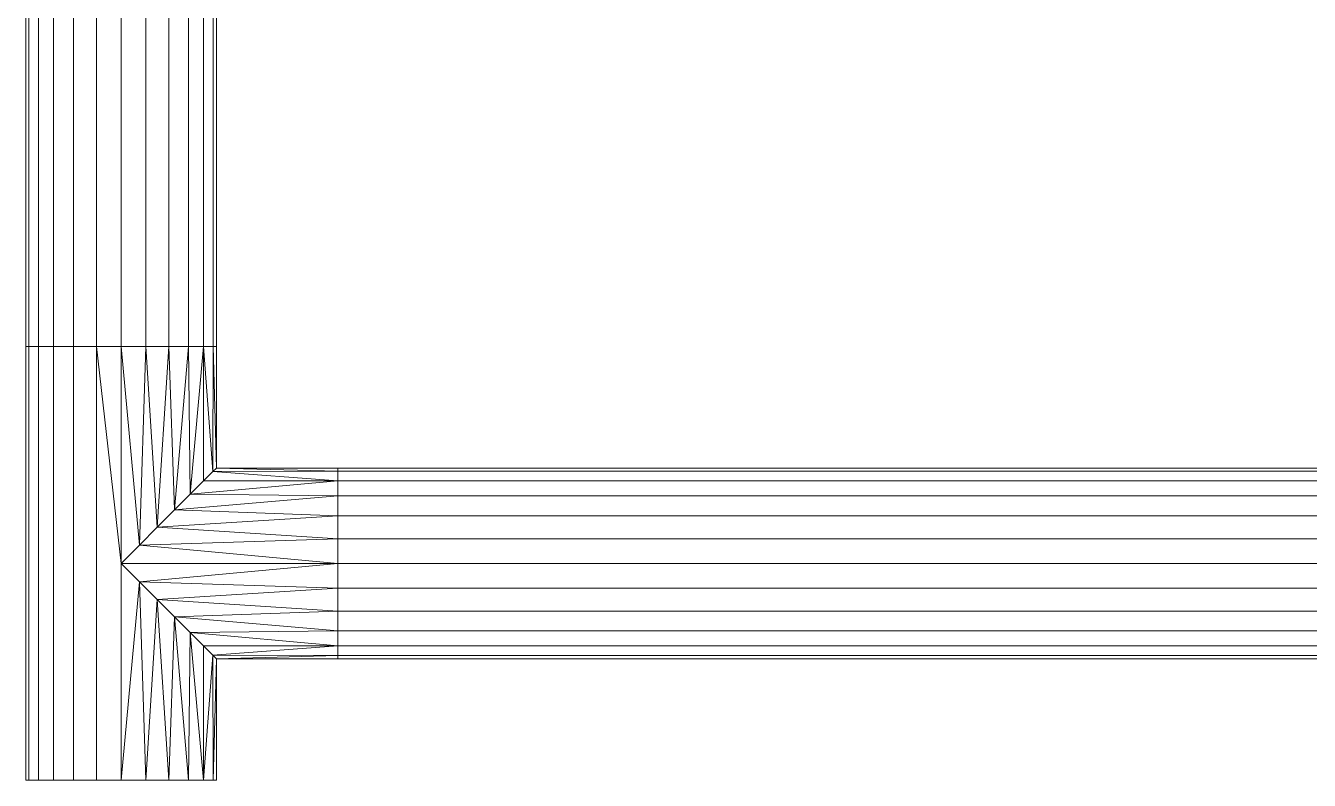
# Model space of a CAD drawing. Header units: inches. Extents: x -3326 to -59, y 8 to 1043.
# Drawn here: x -2900.54 to -2891.68, y 775.89 to 781.09 of the extents above; entities that cross this region are included whole.
import ezdxf

# ---------------------------------------------------------------- set-up
doc = ezdxf.new("R2010")
doc.units = ezdxf.units.IN
doc.header["$MEASUREMENT"] = 0
doc.layers.add('F-SPRN', color=10, linetype='Continuous', lineweight=9)
doc.layers.add('P-PIPE', color=10, linetype='Continuous', lineweight=9)

# ---------------------------------------------------------------- blocks, each defined once
blk = doc.blocks.new('Tee - Welded - Generic - Standard-1086689-05 - Fourth Level')
at = {"layer": 'P-PIPE'}
mesh = blk.add_polyface(dxfattribs=at)
corners = [(-1.4961, -0.6575), (-1.4961, -0.6351, 0.1702), (-1.4961, -0.5694, 0.3287), (-1.4961, -0.4649, 0.4649), (-1.4961, -0.3287, 0.5694), (-1.4961, -0.1702, 0.6351), (-1.4961, 0, 0.6575), (-1.4961, 0.1702, 0.6351), (-1.4961, 0.3287, 0.5694), (-1.4961, 0.4649, 0.4649), (-1.4961, 0.5694, 0.3287), (-1.4961, 0.6351, 0.1702), (-1.4961, 0.6575), (-1.4961, 0.6351, -0.1702), (-1.4961, 0.5694, -0.3287), (-1.4961, 0.4649, -0.4649), (-1.4961, 0.3287, -0.5694), (-1.4961, 0.1702, -0.6351), (-1.4961, 0, -0.6575), (-1.4961, -0.1702, -0.6351), (-1.4961, -0.3287, -0.5694), (-1.4961, -0.4649, -0.4649), (-1.4961, -0.5694, -0.3287), (-1.4961, -0.6351, -0.1702)]
mesh.append_faces([[corners[k] for k in face] for face in [(20, 17, 18, 19)]], dxfattribs={"vtx0": -1})
mesh.append_faces([[corners[k] for k in face] for face in [(23, 17, 20), (11, 23, 8, 10)]], dxfattribs={"vtx0": -1, "vtx1": -1, "vtx2": -1})
mesh.append_faces([[corners[k] for k in face] for face in [(17, 23, 11, 14)]], dxfattribs={"vtx0": -1, "vtx1": -1, "vtx2": -1, "vtx3": -1})
mesh.append_faces([[corners[k] for k in face] for face in [(16, 17, 14, 15), (9, 10, 8)]], dxfattribs={"vtx1": -1})
mesh.append_faces([[corners[k] for k in face] for face in [(7, 8, 3, 6)]], dxfattribs={"vtx1": -1, "vtx2": -1})
mesh.append_faces([[corners[k] for k in face] for face in [(23, 0, 3, 8)]], dxfattribs={"vtx1": -1, "vtx2": -1, "vtx3": -1})
mesh.append_faces([[corners[k] for k in face] for face in [(12, 13, 14, 11)]], dxfattribs={"vtx2": -1})
mesh.append_faces([[corners[k] for k in face] for face in [(20, 21, 22, 23), (0, 1, 2, 3), (3, 4, 5, 6)]], dxfattribs={"vtx3": -1})
mesh = blk.add_polyface(dxfattribs=at)
corners = [(-1.4961, 0.6575), (-1.4961, 0.6351, 0.1702), (-1.4961, 0.5694, 0.3287), (-1.4961, 0.4649, 0.4649), (-1.4961, 0.3287, 0.5694), (-1.4961, 0.1702, 0.6351), (-1.4961, 0, 0.6575), (-1.4961, -0.1702, 0.6351), (-1.4961, -0.3287, 0.5694), (-1.4961, -0.4649, 0.4649), (-1.4961, -0.5694, 0.3287), (-1.4961, -0.6351, 0.1702), (-1.4961, -0.6575), (-0.6575, -0.6575), (-0.6336, -0.6336, 0.1755), (-0.5691, -0.5691, 0.3293), (-0.4771, -0.4771, 0.4524), (-0.3685, -0.3685, 0.5445), (-0.2501, -0.2501, 0.608), (-0.1263, -0.1263, 0.6452), (0, 0, 0.6575), (0.1263, -0.1263, 0.6452), (0.2501, -0.2501, 0.608), (0.3685, -0.3685, 0.5445), (0.4771, -0.4771, 0.4524), (0.5691, -0.5691, 0.3293), (0.6336, -0.6336, 0.1755), (0.6575, -0.6575), (1.4961, -0.6575), (1.4961, -0.6351, 0.1702), (1.4961, -0.5694, 0.3287), (1.4961, -0.4649, 0.4649), (1.4961, -0.3287, 0.5694), (1.4961, -0.1702, 0.6351), (1.4961, 0, 0.6575), (1.4961, 0.1702, 0.6351), (1.4961, 0.3287, 0.5694), (1.4961, 0.4649, 0.4649), (1.4961, 0.5694, 0.3287), (1.4961, 0.6351, 0.1702), (1.4961, 0.6575)]
mesh.append_faces([[corners[k] for k in face] for face in [(13, 11, 12)]], dxfattribs={"vtx0": -1})
mesh.append_faces([[corners[k] for k in face] for face in [(27, 29, 26), (25, 30, 24), (11, 14, 10), (9, 17, 8), (16, 10, 15), (23, 32, 22), (21, 34, 20), (22, 33, 21), (33, 22, 32), (19, 7, 18), (7, 19, 6)]], dxfattribs={"vtx0": -1, "vtx1": -1})
mesh.append_faces([[corners[k] for k in face] for face in [(30, 25, 26), (24, 30, 31), (8, 17, 18), (21, 33, 34), (18, 7, 8), (20, 5, 6)]], dxfattribs={"vtx0": -1, "vtx2": -1})
mesh.append_faces([[corners[k] for k in face] for face in [(20, 34, 35, 5)]], dxfattribs={"vtx0": -1, "vtx2": -1, "vtx3": -1})
mesh.append_faces([[corners[k] for k in face] for face in [(28, 29, 27)]], dxfattribs={"vtx1": -1})
mesh.append_faces([[corners[k] for k in face] for face in [(29, 30, 26), (31, 32, 23), (23, 24, 31), (13, 14, 11), (14, 15, 10), (16, 17, 9), (9, 10, 16), (19, 20, 6)]], dxfattribs={"vtx1": -1, "vtx2": -1})
mesh.append_faces([[corners[k] for k in face] for face in [(38, 39, 1, 2), (36, 37, 3, 4), (37, 38, 2, 3), (35, 36, 4, 5)]], dxfattribs={"vtx1": -1, "vtx3": -1})
mesh.append_faces([[corners[k] for k in face] for face in [(39, 40, 0, 1)]], dxfattribs={"vtx3": -1})
mesh = blk.add_polyface(dxfattribs=at)
corners = [(-1.4961, -0.6575), (-1.4961, -0.6351, -0.1702), (-1.4961, -0.5694, -0.3287), (-1.4961, -0.4649, -0.4649), (-1.4961, -0.3287, -0.5694), (-1.4961, -0.1702, -0.6351), (-1.4961, 0, -0.6575), (-1.4961, 0.1702, -0.6351), (-1.4961, 0.3287, -0.5694), (-1.4961, 0.4649, -0.4649), (-1.4961, 0.5694, -0.3287), (-1.4961, 0.6351, -0.1702), (-1.4961, 0.6575), (1.4961, 0.6575), (1.4961, 0.6351, -0.1702), (1.4961, 0.5694, -0.3287), (1.4961, 0.4649, -0.4649), (1.4961, 0.3287, -0.5694), (1.4961, 0.1702, -0.6351), (1.4961, 0, -0.6575), (1.4961, -0.1702, -0.6351), (1.4961, -0.3287, -0.5694), (1.4961, -0.4649, -0.4649), (1.4961, -0.5694, -0.3287), (1.4961, -0.6351, -0.1702), (1.4961, -0.6575), (0.6575, -0.6575), (0.6336, -0.6336, -0.1755), (0.5691, -0.5691, -0.3293), (0.4771, -0.4771, -0.4524), (0.3685, -0.3685, -0.5445), (0.2501, -0.2501, -0.608), (0.1263, -0.1263, -0.6452), (0, 0, -0.6575), (-0.1263, -0.1263, -0.6452), (-0.2501, -0.2501, -0.608), (-0.3685, -0.3685, -0.5445), (-0.4771, -0.4771, -0.4524), (-0.5691, -0.5691, -0.3293), (-0.6336, -0.6336, -0.1755), (-0.6575, -0.6575)]
mesh.append_faces([[corners[k] for k in face] for face in [(1, 40, 0)]], dxfattribs={"vtx0": -1})
mesh.append_faces([[corners[k] for k in face] for face in [(33, 19, 32), (6, 34, 5), (32, 20, 31), (24, 27, 23), (27, 24, 26), (36, 4, 35), (3, 37, 2), (38, 2, 37), (21, 31, 20)]], dxfattribs={"vtx0": -1, "vtx1": -1})
mesh.append_faces([[corners[k] for k in face] for face in [(35, 4, 5), (6, 33, 34), (23, 28, 29), (29, 22, 23), (21, 30, 31), (23, 27, 28), (36, 3, 4), (3, 36, 37), (39, 1, 2)]], dxfattribs={"vtx0": -1, "vtx2": -1})
mesh.append_faces([[corners[k] for k in face] for face in [(13, 14, 11, 12)]], dxfattribs={"vtx1": -1})
mesh.append_faces([[corners[k] for k in face] for face in [(19, 20, 32), (34, 35, 5), (6, 7, 33), (21, 22, 30), (29, 30, 22), (39, 40, 1), (38, 39, 2)]], dxfattribs={"vtx1": -1, "vtx2": -1})
mesh.append_faces([[corners[k] for k in face] for face in [(18, 19, 33, 7)]], dxfattribs={"vtx1": -1, "vtx2": -1, "vtx3": -1})
mesh.append_faces([[corners[k] for k in face] for face in [(15, 16, 9, 10), (14, 15, 10, 11), (16, 17, 8, 9), (17, 18, 7, 8)]], dxfattribs={"vtx1": -1, "vtx3": -1})
mesh.append_faces([[corners[k] for k in face] for face in [(24, 25, 26)]], dxfattribs={"vtx2": -1})
mesh = blk.add_polyface(dxfattribs=at)
corners = [(1.4961, -0.6575), (1.4961, -0.6351, -0.1702), (1.4961, -0.5694, -0.3287), (1.4961, -0.4649, -0.4649), (1.4961, -0.3287, -0.5694), (1.4961, -0.1702, -0.6351), (1.4961, 0, -0.6575), (1.4961, 0.1702, -0.6351), (1.4961, 0.3287, -0.5694), (1.4961, 0.4649, -0.4649), (1.4961, 0.5694, -0.3287), (1.4961, 0.6351, -0.1702), (1.4961, 0.6575), (1.4961, 0.6351, 0.1702), (1.4961, 0.5694, 0.3287), (1.4961, 0.4649, 0.4649), (1.4961, 0.3287, 0.5694), (1.4961, 0.1702, 0.6351), (1.4961, 0, 0.6575), (1.4961, -0.1702, 0.6351), (1.4961, -0.3287, 0.5694), (1.4961, -0.4649, 0.4649), (1.4961, -0.5694, 0.3287), (1.4961, -0.6351, 0.1702)]
mesh.append_faces([[corners[k] for k in face] for face in [(7, 5, 6), (10, 8, 9), (4, 2, 3), (16, 14, 15), (23, 21, 22)]], dxfattribs={"vtx0": -1})
mesh.append_faces([[corners[k] for k in face] for face in [(1, 5, 0)]], dxfattribs={"vtx0": -1, "vtx1": -1})
mesh.append_faces([[corners[k] for k in face] for face in [(5, 10, 11, 0), (23, 12, 13, 21)]], dxfattribs={"vtx0": -1, "vtx2": -1, "vtx3": -1})
mesh.append_faces([[corners[k] for k in face] for face in [(21, 16, 17, 18)]], dxfattribs={"vtx0": -1, "vtx3": -1})
mesh.append_faces([[corners[k] for k in face] for face in [(7, 8, 10, 5), (13, 14, 16, 21)]], dxfattribs={"vtx1": -1, "vtx2": -1, "vtx3": -1})
mesh.append_faces([[corners[k] for k in face] for face in [(4, 5, 1, 2), (23, 0, 11, 12)]], dxfattribs={"vtx1": -1, "vtx3": -1})
mesh.append_faces([[corners[k] for k in face] for face in [(19, 20, 21, 18)]], dxfattribs={"vtx2": -1})
mesh = blk.add_polyface(dxfattribs=at)
corners = [(-0.6575, -1.4961), (-0.6351, -1.4961, 0.1702), (-0.5694, -1.4961, 0.3287), (-0.4649, -1.4961, 0.4649), (-0.3287, -1.4961, 0.5694), (-0.1702, -1.4961, 0.6351), (0, -1.4961, 0.6575), (0.1702, -1.4961, 0.6351), (0.3287, -1.4961, 0.5694), (0.4649, -1.4961, 0.4649), (0.5694, -1.4961, 0.3287), (0.6351, -1.4961, 0.1702), (0.6575, -1.4961), (0.6575, -0.6575), (0.6336, -0.6336, 0.1755), (0.5691, -0.5691, 0.3293), (0.4771, -0.4771, 0.4524), (0.3685, -0.3685, 0.5445), (0.2501, -0.2501, 0.608), (0.1263, -0.1263, 0.6452), (0, 0, 0.6575), (-0.1263, -0.1263, 0.6452), (-0.2501, -0.2501, 0.608), (-0.3685, -0.3685, 0.5445), (-0.4771, -0.4771, 0.4524), (-0.5691, -0.5691, 0.3293), (-0.6336, -0.6336, 0.1755), (-0.6575, -0.6575)]
mesh.append_faces([[corners[k] for k in face] for face in [(13, 11, 12)]], dxfattribs={"vtx0": -1})
mesh.append_faces([[corners[k] for k in face] for face in [(22, 5, 21), (24, 3, 23), (8, 18, 7), (17, 9, 16)]], dxfattribs={"vtx0": -1, "vtx1": -1})
mesh.append_faces([[corners[k] for k in face] for face in [(24, 2, 3), (26, 1, 2), (22, 4, 5), (6, 20, 21), (21, 5, 6), (19, 6, 7), (16, 9, 10), (17, 8, 9), (6, 19, 20)]], dxfattribs={"vtx0": -1, "vtx2": -1})
mesh.append_faces([[corners[k] for k in face] for face in [(26, 27, 1), (3, 4, 23), (25, 26, 2), (24, 25, 2), (22, 23, 4), (10, 11, 14), (18, 19, 7), (17, 18, 8), (13, 14, 11), (15, 16, 10), (14, 15, 10)]], dxfattribs={"vtx1": -1, "vtx2": -1})
mesh.append_faces([[corners[k] for k in face] for face in [(27, 0, 1)]], dxfattribs={"vtx2": -1})
mesh = blk.add_polyface(dxfattribs=at)
corners = [(0.6575, -1.4961), (0.6351, -1.4961, -0.1702), (0.5694, -1.4961, -0.3287), (0.4649, -1.4961, -0.4649), (0.3287, -1.4961, -0.5694), (0.1702, -1.4961, -0.6351), (0, -1.4961, -0.6575), (-0.1702, -1.4961, -0.6351), (-0.3287, -1.4961, -0.5694), (-0.4649, -1.4961, -0.4649), (-0.5694, -1.4961, -0.3287), (-0.6351, -1.4961, -0.1702), (-0.6575, -1.4961), (-0.6575, -0.6575), (-0.6336, -0.6336, -0.1755), (-0.5691, -0.5691, -0.3293), (-0.4771, -0.4771, -0.4524), (-0.3685, -0.3685, -0.5445), (-0.2501, -0.2501, -0.608), (-0.1263, -0.1263, -0.6452), (0, 0, -0.6575), (0.1263, -0.1263, -0.6452), (0.2501, -0.2501, -0.608), (0.3685, -0.3685, -0.5445), (0.4771, -0.4771, -0.4524), (0.5691, -0.5691, -0.3293), (0.6336, -0.6336, -0.1755), (0.6575, -0.6575)]
mesh.append_faces([[corners[k] for k in face] for face in [(13, 11, 12)]], dxfattribs={"vtx0": -1})
mesh.append_faces([[corners[k] for k in face] for face in [(22, 5, 21), (24, 3, 23), (8, 18, 7), (17, 9, 16)]], dxfattribs={"vtx0": -1, "vtx1": -1})
mesh.append_faces([[corners[k] for k in face] for face in [(24, 2, 3), (26, 1, 2), (22, 4, 5), (6, 20, 21), (21, 5, 6), (19, 6, 7), (16, 9, 10), (17, 8, 9), (6, 19, 20)]], dxfattribs={"vtx0": -1, "vtx2": -1})
mesh.append_faces([[corners[k] for k in face] for face in [(0, 1, 27)]], dxfattribs={"vtx1": -1})
mesh.append_faces([[corners[k] for k in face] for face in [(26, 27, 1), (3, 4, 23), (25, 26, 2), (24, 25, 2), (22, 23, 4), (10, 11, 14), (18, 19, 7), (17, 18, 8), (13, 14, 11), (15, 16, 10), (14, 15, 10)]], dxfattribs={"vtx1": -1, "vtx2": -1})
mesh = blk.add_polyface(dxfattribs=at)
corners = [(-0.6575, -1.4961), (-0.6351, -1.4961, -0.1702), (-0.5694, -1.4961, -0.3287), (-0.4649, -1.4961, -0.4649), (-0.3287, -1.4961, -0.5694), (-0.1702, -1.4961, -0.6351), (0, -1.4961, -0.6575), (0.1702, -1.4961, -0.6351), (0.3287, -1.4961, -0.5694), (0.4649, -1.4961, -0.4649), (0.5694, -1.4961, -0.3287), (0.6351, -1.4961, -0.1702), (0.6575, -1.4961), (0.6351, -1.4961, 0.1702), (0.5694, -1.4961, 0.3287), (0.4649, -1.4961, 0.4649), (0.3287, -1.4961, 0.5694), (0.1702, -1.4961, 0.6351), (0, -1.4961, 0.6575), (-0.1702, -1.4961, 0.6351), (-0.3287, -1.4961, 0.5694), (-0.4649, -1.4961, 0.4649), (-0.5694, -1.4961, 0.3287), (-0.6351, -1.4961, 0.1702)]
mesh.append_faces([[corners[k] for k in face] for face in [(16, 14, 15), (13, 11, 12)]], dxfattribs={"vtx0": -1})
mesh.append_faces([[corners[k] for k in face] for face in [(0, 3, 11, 13)]], dxfattribs={"vtx0": -1, "vtx1": -1, "vtx2": -1, "vtx3": -1})
mesh.append_faces([[corners[k] for k in face] for face in [(16, 0, 13, 14), (21, 0, 16, 17)]], dxfattribs={"vtx0": -1, "vtx1": -1, "vtx3": -1})
mesh.append_faces([[corners[k] for k in face] for face in [(5, 8, 9, 11)]], dxfattribs={"vtx0": -1, "vtx2": -1, "vtx3": -1})
mesh.append_faces([[corners[k] for k in face] for face in [(17, 18, 21)]], dxfattribs={"vtx1": -1, "vtx2": -1})
mesh.append_faces([[corners[k] for k in face] for face in [(6, 7, 8, 5), (9, 10, 11), (22, 23, 0, 21), (19, 20, 21, 18)]], dxfattribs={"vtx2": -1})
mesh.append_faces([[corners[k] for k in face] for face in [(3, 4, 5, 11)]], dxfattribs={"vtx2": -1, "vtx3": -1})
mesh.append_faces([[corners[k] for k in face] for face in [(0, 1, 2, 3)]], dxfattribs={"vtx3": -1})

msp = doc.modelspace()

# ---------------------------------------------------------------- linework, layer by layer
at = {"layer": 'F-SPRN', "color": 1}
for p, q in [((-2899.8799, 778.8811, 971), (-2899.8799, 783.055, 971)), ((-2899.8799, 778.8811, 971), (-2899.8799, 783.055, 971)), ((-2899.8799, 778.8811, 971), (-2899.8799, 775.8889, 971)), ((-2898.3838, 777.385, 971), (-2899.8799, 777.385, 971)), ((-2898.3838, 777.385, 971), (-2864.3631, 777.385, 971)), ((-2898.3838, 777.385, 971), (-2864.3631, 777.385, 971))]:
    msp.add_line(p, q, dxfattribs=at)

# ---------------------------------------------------------------- block references
at = {"layer": 'F-SPRN', "color": 1, "extrusion": (0, 0, -1), "rotation": 270}
msp.add_blockref('Tee - Welded - Generic - Standard-1086689-05 - Fourth Level', (2899.8799, 777.385, -971), dxfattribs=at)

# ---------------------------------------------------------------- meshes
at = {"layer": 'F-SPRN', "color": 1}
mesh = msp.add_polyface(dxfattribs=at)
corners = [(-2900.5375, 778.881, 971), (-2900.515, 778.881, 971.1702), (-2900.4492, 778.881, 971.3287), (-2900.3448, 778.881, 971.465), (-2900.2086, 778.881, 971.5694), (-2900.05, 778.881, 971.6351), (-2899.8799, 778.881, 971.6575), (-2899.8799, 783.055, 971.6575), (-2900.05, 783.055, 971.6351), (-2900.2086, 783.055, 971.5694), (-2900.3448, 783.055, 971.465), (-2900.4492, 783.055, 971.3287), (-2900.515, 783.055, 971.1702), (-2900.5375, 783.055, 971)]
mesh.append_faces([[corners[k] for k in face] for face in [(7, 8, 5, 6)]], dxfattribs={"vtx1": -1, "color": 1})
mesh.append_faces([[corners[k] for k in face] for face in [(8, 9, 4, 5), (3, 4, 9, 10), (11, 12, 1, 2), (2, 3, 10, 11)]], dxfattribs={"vtx1": -1, "vtx3": -1, "color": 1})
mesh.append_faces([[corners[k] for k in face] for face in [(12, 13, 0, 1)]], dxfattribs={"vtx3": -1, "color": 1})
mesh = msp.add_polyface(dxfattribs=at)
corners = [(-2899.8799, 778.881, 970.3425), (-2900.05, 778.881, 970.3649), (-2900.2086, 778.881, 970.4306), (-2900.3448, 778.881, 970.5351), (-2900.4492, 778.881, 970.6713), (-2900.515, 778.881, 970.8299), (-2900.5375, 778.881, 971), (-2900.5375, 783.055, 971), (-2900.515, 783.055, 970.8299), (-2900.4492, 783.055, 970.6713), (-2900.3448, 783.055, 970.5351), (-2900.2086, 783.055, 970.4306), (-2900.05, 783.055, 970.3649), (-2899.8799, 783.055, 970.3425)]
mesh.append_faces([[corners[k] for k in face] for face in [(7, 8, 5, 6)]], dxfattribs={"vtx1": -1, "color": 1})
mesh.append_faces([[corners[k] for k in face] for face in [(8, 9, 4, 5), (3, 4, 9, 10), (11, 12, 1, 2), (2, 3, 10, 11)]], dxfattribs={"vtx1": -1, "vtx3": -1, "color": 1})
mesh.append_faces([[corners[k] for k in face] for face in [(12, 13, 0, 1)]], dxfattribs={"vtx3": -1, "color": 1})
mesh = msp.add_polyface(dxfattribs=at)
corners = [(-2899.8799, 778.881, 971.6575), (-2899.7097, 778.881, 971.6351), (-2899.5511, 778.881, 971.5694), (-2899.415, 778.881, 971.465), (-2899.3105, 778.881, 971.3287), (-2899.2448, 778.881, 971.1702), (-2899.2224, 778.881, 971), (-2899.2224, 783.055, 971), (-2899.2448, 783.055, 971.1702), (-2899.3105, 783.055, 971.3287), (-2899.415, 783.055, 971.465), (-2899.5511, 783.055, 971.5694), (-2899.7097, 783.055, 971.6351), (-2899.8799, 783.055, 971.6575)]
mesh.append_faces([[corners[k] for k in face] for face in [(7, 8, 5, 6)]], dxfattribs={"vtx1": -1, "color": 1})
mesh.append_faces([[corners[k] for k in face] for face in [(8, 9, 4, 5), (3, 4, 9, 10), (11, 12, 1, 2), (2, 3, 10, 11)]], dxfattribs={"vtx1": -1, "vtx3": -1, "color": 1})
mesh.append_faces([[corners[k] for k in face] for face in [(12, 13, 0, 1)]], dxfattribs={"vtx3": -1, "color": 1})
mesh = msp.add_polyface(dxfattribs=at)
corners = [(-2899.2224, 778.881, 971), (-2899.2448, 778.881, 970.8299), (-2899.3105, 778.881, 970.6713), (-2899.415, 778.881, 970.5351), (-2899.5511, 778.881, 970.4306), (-2899.7097, 778.881, 970.3649), (-2899.8799, 778.881, 970.3425), (-2899.8799, 783.055, 970.3425), (-2899.7097, 783.055, 970.3649), (-2899.5511, 783.055, 970.4306), (-2899.415, 783.055, 970.5351), (-2899.3105, 783.055, 970.6713), (-2899.2448, 783.055, 970.8299), (-2899.2224, 783.055, 971)]
mesh.append_faces([[corners[k] for k in face] for face in [(7, 8, 5, 6)]], dxfattribs={"vtx1": -1, "color": 1})
mesh.append_faces([[corners[k] for k in face] for face in [(8, 9, 4, 5), (3, 4, 9, 10), (11, 12, 1, 2), (2, 3, 10, 11)]], dxfattribs={"vtx1": -1, "vtx3": -1, "color": 1})
mesh.append_faces([[corners[k] for k in face] for face in [(12, 13, 0, 1)]], dxfattribs={"vtx3": -1, "color": 1})
mesh = msp.add_polyface(dxfattribs=at)
corners = [(-2899.2224, 778.881, 971), (-2899.2448, 778.881, 971.1702), (-2899.3105, 778.881, 971.3287), (-2899.415, 778.881, 971.465), (-2899.5511, 778.881, 971.5694), (-2899.7097, 778.881, 971.6351), (-2899.8799, 778.881, 971.6575), (-2900.05, 778.881, 971.6351), (-2900.2086, 778.881, 971.5694), (-2900.3448, 778.881, 971.465), (-2900.4492, 778.881, 971.3287), (-2900.515, 778.881, 971.1702), (-2900.5375, 778.881, 971), (-2900.515, 778.881, 970.8299), (-2900.4492, 778.881, 970.6713), (-2900.3448, 778.881, 970.5351), (-2900.2086, 778.881, 970.4306), (-2900.05, 778.881, 970.3649), (-2899.8799, 778.881, 970.3425), (-2899.7097, 778.881, 970.3649), (-2899.5511, 778.881, 970.4306), (-2899.415, 778.881, 970.5351), (-2899.3105, 778.881, 970.6713), (-2899.2448, 778.881, 970.8299)]
mesh.append_faces([[corners[k] for k in face] for face in [(15, 23, 13, 14), (13, 23, 11, 12)]], dxfattribs={"vtx0": -1, "vtx1": -1, "color": 1})
mesh.append_faces([[corners[k] for k in face] for face in [(3, 7, 11, 1)]], dxfattribs={"vtx0": -1, "vtx1": -1, "vtx2": -1, "vtx3": -1, "color": 1})
mesh.append_faces([[corners[k] for k in face] for face in [(8, 9, 7), (6, 7, 5), (2, 3, 1)]], dxfattribs={"vtx1": -1, "color": 1})
mesh.append_faces([[corners[k] for k in face] for face in [(17, 18, 19)]], dxfattribs={"vtx2": -1, "color": 1})
mesh.append_faces([[corners[k] for k in face] for face in [(15, 16, 17, 21), (19, 20, 21, 17), (21, 22, 23, 15), (9, 10, 11, 7), (23, 0, 1, 11), (3, 4, 5, 7)]], dxfattribs={"vtx2": -1, "vtx3": -1, "color": 1})
mesh = msp.add_polyface(dxfattribs=at)
corners = [(-2898.3838, 776.7275, 971), (-2898.3838, 776.7499, 971.1702), (-2898.3838, 776.8156, 971.3287), (-2898.3838, 776.9201, 971.465), (-2898.3838, 777.0562, 971.5694), (-2898.3838, 777.2148, 971.6351), (-2898.3838, 777.385, 971.6575), (-2898.3838, 777.5552, 971.6351), (-2898.3838, 777.7137, 971.5694), (-2898.3838, 777.8499, 971.465), (-2898.3838, 777.9544, 971.3287), (-2898.3838, 778.0201, 971.1702), (-2898.3838, 778.0425, 971), (-2898.3838, 778.0201, 970.8299), (-2898.3838, 777.9544, 970.6713), (-2898.3838, 777.8499, 970.5351), (-2898.3838, 777.7137, 970.4306), (-2898.3838, 777.5552, 970.3649), (-2898.3838, 777.385, 970.3425), (-2898.3838, 777.2148, 970.3649), (-2898.3838, 777.0562, 970.4306), (-2898.3838, 776.9201, 970.5351), (-2898.3838, 776.8156, 970.6713), (-2898.3838, 776.7499, 970.8299)]
mesh.append_faces([[corners[k] for k in face] for face in [(1, 22, 23, 0), (7, 4, 5, 6)]], dxfattribs={"vtx0": -1, "color": 1})
mesh.append_faces([[corners[k] for k in face] for face in [(4, 10, 16)]], dxfattribs={"vtx0": -1, "vtx1": -1, "vtx2": -1, "color": 1})
mesh.append_faces([[corners[k] for k in face] for face in [(16, 19, 20, 4), (10, 13, 14, 16), (4, 7, 8, 10)]], dxfattribs={"vtx0": -1, "vtx2": -1, "vtx3": -1, "color": 1})
mesh.append_faces([[corners[k] for k in face] for face in [(15, 16, 14), (9, 10, 8)]], dxfattribs={"vtx1": -1, "color": 1})
mesh.append_faces([[corners[k] for k in face] for face in [(1, 2, 22)]], dxfattribs={"vtx1": -1, "vtx2": -1, "color": 1})
mesh.append_faces([[corners[k] for k in face] for face in [(17, 18, 19, 16), (11, 12, 13, 10)]], dxfattribs={"vtx2": -1, "color": 1})
mesh.append_faces([[corners[k] for k in face] for face in [(20, 21, 22, 4), (2, 3, 4, 22)]], dxfattribs={"vtx2": -1, "vtx3": -1, "color": 1})
mesh = msp.add_polyface(dxfattribs=at)
corners = [(-2898.3838, 778.0425, 971), (-2898.3838, 778.0201, 971.1702), (-2898.3838, 777.9544, 971.3287), (-2898.3838, 777.8499, 971.465), (-2898.3838, 777.7137, 971.5694), (-2898.3838, 777.5552, 971.6351), (-2898.3838, 777.385, 971.6575), (-2864.3632, 777.385, 971.6575), (-2864.3632, 777.5552, 971.6351), (-2864.3632, 777.7137, 971.5694), (-2864.3632, 777.8499, 971.465), (-2864.3632, 777.9544, 971.3287), (-2864.3632, 778.0201, 971.1702), (-2864.3632, 778.0425, 971)]
mesh.append_faces([[corners[k] for k in face] for face in [(7, 8, 5, 6)]], dxfattribs={"vtx1": -1, "color": 1})
mesh.append_faces([[corners[k] for k in face] for face in [(8, 9, 4, 5), (3, 4, 9, 10), (11, 12, 1, 2), (2, 3, 10, 11)]], dxfattribs={"vtx1": -1, "vtx3": -1, "color": 1})
mesh.append_faces([[corners[k] for k in face] for face in [(12, 13, 0, 1)]], dxfattribs={"vtx3": -1, "color": 1})
mesh = msp.add_polyface(dxfattribs=at)
corners = [(-2898.3838, 777.385, 970.3425), (-2898.3838, 777.5552, 970.3649), (-2898.3838, 777.7137, 970.4306), (-2898.3838, 777.8499, 970.5351), (-2898.3838, 777.9544, 970.6713), (-2898.3838, 778.0201, 970.8299), (-2898.3838, 778.0425, 971), (-2864.3632, 778.0425, 971), (-2864.3632, 778.0201, 970.8299), (-2864.3632, 777.9544, 970.6713), (-2864.3632, 777.8499, 970.5351), (-2864.3632, 777.7137, 970.4306), (-2864.3632, 777.5552, 970.3649), (-2864.3632, 777.385, 970.3425)]
mesh.append_faces([[corners[k] for k in face] for face in [(7, 8, 5, 6)]], dxfattribs={"vtx1": -1, "color": 1})
mesh.append_faces([[corners[k] for k in face] for face in [(8, 9, 4, 5), (3, 4, 9, 10), (11, 12, 1, 2), (2, 3, 10, 11)]], dxfattribs={"vtx1": -1, "vtx3": -1, "color": 1})
mesh.append_faces([[corners[k] for k in face] for face in [(12, 13, 0, 1)]], dxfattribs={"vtx3": -1, "color": 1})
mesh = msp.add_polyface(dxfattribs=at)
corners = [(-2898.3838, 777.385, 971.6575), (-2898.3838, 777.2148, 971.6351), (-2898.3838, 777.0562, 971.5694), (-2898.3838, 776.9201, 971.465), (-2898.3838, 776.8156, 971.3287), (-2898.3838, 776.7499, 971.1702), (-2898.3838, 776.7275, 971), (-2864.3632, 776.7275, 971), (-2864.3632, 776.7499, 971.1702), (-2864.3632, 776.8156, 971.3287), (-2864.3632, 776.9201, 971.465), (-2864.3632, 777.0562, 971.5694), (-2864.3632, 777.2148, 971.6351), (-2864.3632, 777.385, 971.6575)]
mesh.append_faces([[corners[k] for k in face] for face in [(8, 9, 4, 5), (3, 4, 9, 10), (11, 12, 1, 2), (2, 3, 10, 11)]], dxfattribs={"vtx1": -1, "vtx3": -1, "color": 1})
mesh.append_faces([[corners[k] for k in face] for face in [(6, 7, 8, 5)]], dxfattribs={"vtx2": -1, "color": 1})
mesh.append_faces([[corners[k] for k in face] for face in [(12, 13, 0, 1)]], dxfattribs={"vtx3": -1, "color": 1})
mesh = msp.add_polyface(dxfattribs=at)
corners = [(-2898.3838, 776.7275, 971), (-2898.3838, 776.7499, 970.8299), (-2898.3838, 776.8156, 970.6713), (-2898.3838, 776.9201, 970.5351), (-2898.3838, 777.0562, 970.4306), (-2898.3838, 777.2148, 970.3649), (-2898.3838, 777.385, 970.3425), (-2864.3632, 777.385, 970.3425), (-2864.3632, 777.2148, 970.3649), (-2864.3632, 777.0562, 970.4306), (-2864.3632, 776.9201, 970.5351), (-2864.3632, 776.8156, 970.6713), (-2864.3632, 776.7499, 970.8299), (-2864.3632, 776.7275, 971)]
mesh.append_faces([[corners[k] for k in face] for face in [(7, 8, 5, 6)]], dxfattribs={"vtx1": -1, "color": 1})
mesh.append_faces([[corners[k] for k in face] for face in [(8, 9, 4, 5), (3, 4, 9, 10), (11, 12, 1, 2), (2, 3, 10, 11)]], dxfattribs={"vtx1": -1, "vtx3": -1, "color": 1})
mesh.append_faces([[corners[k] for k in face] for face in [(12, 13, 0, 1)]], dxfattribs={"vtx3": -1, "color": 1})

doc.saveas('drawing.dxf')
